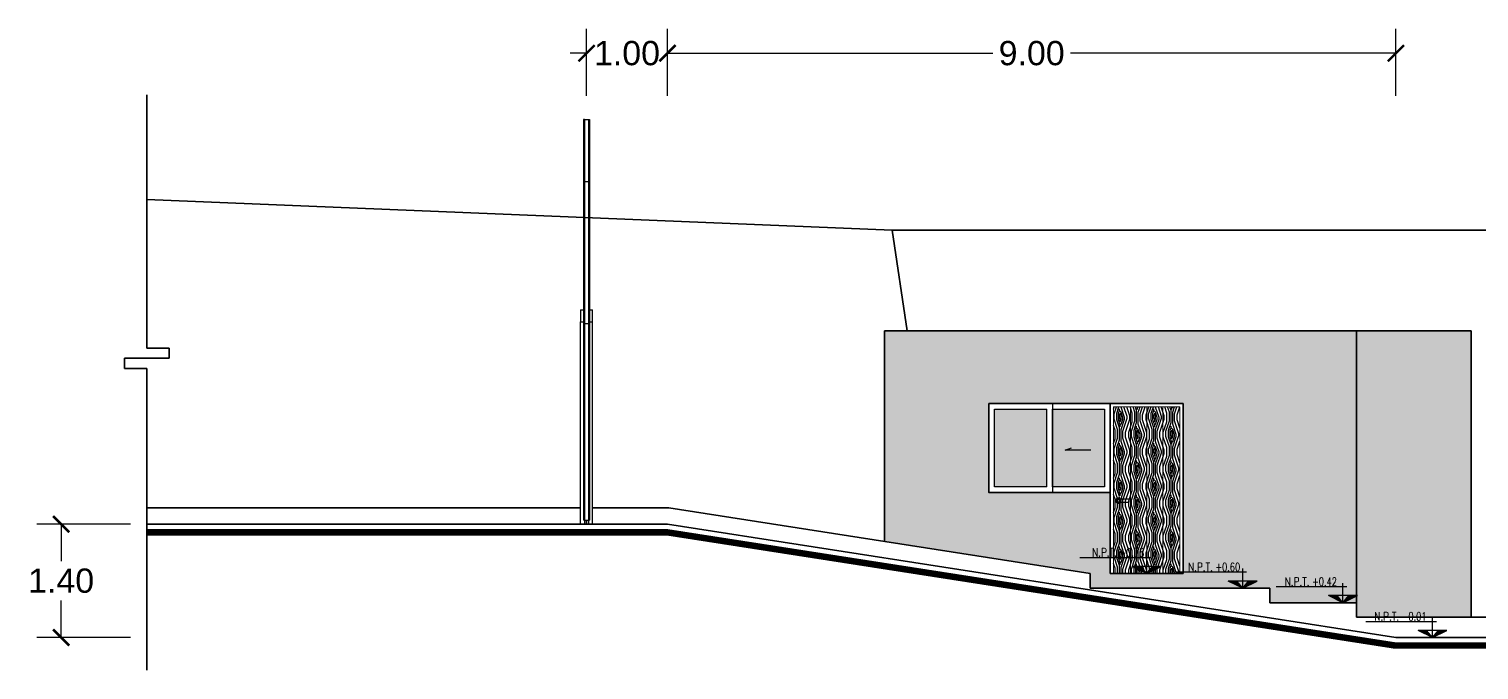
# Model space of a CAD drawing. Header units: millimetres. Extents: x 525387 to 527545, y 2235066 to 2235448.
# Drawn here: x 525751.71 to 525769.62, y 2235246.42 to 2235254.34 of the extents above; entities that cross this region are included whole.
import ezdxf
from ezdxf.enums import TextEntityAlignment as Align

# ---------------------------------------------------------------- set-up
doc = ezdxf.new("R2010")
doc.units = ezdxf.units.MM
for name, color, linetype in [('COTAS', 2, 'Continuous'), ('muebles', 2, 'Continuous'), ('Texto', 7, 'Continuous'), ('ventanas', 3, 'Continuous')]:
    doc.layers.add(name, color=color, linetype=linetype)
doc.layers.add('muro', color=5, linetype='Continuous', lineweight=35)
doc.layers.add('puertas', color=2, linetype='Continuous', lineweight=13)
doc.styles.add('ROMANS', font='romans')
doc.styles.get("Standard").update_dxf_attribs({"font": 'arial.ttf'})
doc.dimstyles.get("Standard").update_dxf_attribs({"dimtxt": 0.4, "dimasz": 0.3, "dimexe": 0.3, "dimexo": 0.2, "dimgap": 0.09, "dimtad": 0, "dimtih": 1, "dimtoh": 1, "dimzin": 0, "dimdsep": 46, "dimtxsty": 'Standard', "dimblk": 'ARCHTICK', "dimcen": 0.09, "dimclrd": 2, "dimclre": 1, "dimadec": 0, "dimazin": 0, "dimtfac": 1, "dimtofl": 0, "dimtmove": 0, "dimatfit": 3, "dimldrblk": 'ARCHTICK', "dimfxl": 1, "dimtolj": 1, "dimtzin": 0, "dimarcsym": 0})

# ---------------------------------------------------------------- blocks, each defined once
blk = doc.blocks.new('_ArchTick')
at = {"color": 0, "linetype": 'ByBlock', "lineweight": 0, "const_width": 0.15}
blk.add_lwpolyline([(-0.5, -0.5), (0.5, 0.5)], dxfattribs=at)
blk = doc.blocks.new('*D119')
at = {"layer": 'COTAS', "color": 1, "lineweight": -2, "transparency": 16777216}
for p, q in [((525759.595, 2235253.517), (525759.595, 2235254.345)), ((525768.595, 2235253.517), (525768.595, 2235254.345))]:
    blk.add_line(p, q, dxfattribs=at)
at = {"layer": 'COTAS', "color": 2, "lineweight": -2, "transparency": 16777216}
for p, q in [((525759.595, 2235254.045), (525763.616, 2235254.045)), ((525768.595, 2235254.045), (525764.574, 2235254.045))]:
    blk.add_line(p, q, dxfattribs=at)
at = {"layer": 'Defpoints', "color": 0, "transparency": 16777216}
for p in [(525759.595, 2235254.045), (525759.595, 2235253.317), (525768.595, 2235253.317)]:
    blk.add_point(p, dxfattribs=at)
at = {"layer": 'COTAS', "color": 2, "lineweight": -2, "transparency": 16777216, "xscale": 0.2, "yscale": 0.2, "zscale": 0.2, "rotation": 180}
blk.add_blockref('_ArchTick', (525759.595, 2235254.045), dxfattribs=at)
at = {"layer": 'COTAS', "color": 2, "lineweight": -2, "transparency": 16777216, "xscale": 0.2, "yscale": 0.2, "zscale": 0.2}
blk.add_blockref('_ArchTick', (525768.595, 2235254.045), dxfattribs=at)
at = {"layer": 'COTAS', "color": 0, "transparency": 16777216, "insert": (525764.095, 2235254.045), "char_height": 0.3, "attachment_point": 5}
blk.add_mtext('\\A1;9.00', dxfattribs=at)
blk = doc.blocks.new('*D120')
at = {"layer": 'COTAS', "color": 1, "lineweight": -2, "transparency": 16777216}
for p, q in [((525752.962, 2235248.226), (525751.804, 2235248.226)), ((525752.962, 2235246.826), (525751.804, 2235246.826))]:
    blk.add_line(p, q, dxfattribs=at)
at = {"layer": 'COTAS', "color": 2, "lineweight": -2, "transparency": 16777216}
for p, q in [((525752.104, 2235248.226), (525752.104, 2235247.769)), ((525752.104, 2235246.826), (525752.104, 2235247.282))]:
    blk.add_line(p, q, dxfattribs=at)
at = {"layer": 'Defpoints', "color": 0, "transparency": 16777216}
for p in [(525753.162, 2235248.226), (525752.104, 2235246.826), (525753.162, 2235246.826)]:
    blk.add_point(p, dxfattribs=at)
at = {"layer": 'COTAS', "color": 2, "lineweight": -2, "transparency": 16777216, "xscale": 0.2, "yscale": 0.2, "zscale": 0.2}
for p, rotation in [((525752.104, 2235248.226), 90), ((525752.104, 2235246.826), 270)]:
    blk.add_blockref('_ArchTick', p, dxfattribs=dict(at, rotation=rotation))
at = {"layer": 'COTAS', "color": 0, "transparency": 16777216, "insert": (525752.104, 2235247.526), "char_height": 0.3, "attachment_point": 5}
blk.add_mtext('\\A1;1.40', dxfattribs=at)
blk = doc.blocks.new('*D375')
at = {"layer": 'COTAS', "color": 1, "lineweight": -2, "transparency": 16777216}
for p, q in [((525758.595, 2235253.517), (525758.595, 2235254.345)), ((525759.595, 2235253.517), (525759.595, 2235254.345))]:
    blk.add_line(p, q, dxfattribs=at)
at = {"layer": 'COTAS', "color": 2, "lineweight": -2, "transparency": 16777216}
for p, q in [((525758.595, 2235254.045), (525758.395, 2235254.045)), ((525759.595, 2235254.045), (525759.795, 2235254.045))]:
    blk.add_line(p, q, dxfattribs=at)
at = {"layer": 'Defpoints', "color": 0, "transparency": 16777216}
for p in [(525758.595, 2235254.045), (525758.595, 2235253.317), (525759.595, 2235253.317)]:
    blk.add_point(p, dxfattribs=at)
at = {"layer": 'COTAS', "color": 2, "lineweight": -2, "transparency": 16777216, "xscale": 0.2, "yscale": 0.2, "zscale": 0.2}
blk.add_blockref('_ArchTick', (525758.595, 2235254.045), dxfattribs=at)
at = {"layer": 'COTAS', "color": 2, "lineweight": -2, "transparency": 16777216, "xscale": 0.2, "yscale": 0.2, "zscale": 0.2, "rotation": 180}
blk.add_blockref('_ArchTick', (525759.595, 2235254.045), dxfattribs=at)
at = {"layer": 'COTAS', "color": 0, "transparency": 16777216, "insert": (525759.095, 2235254.045), "char_height": 0.3, "attachment_point": 5}
blk.add_mtext('\\A1;1.00', dxfattribs=at)

msp = doc.modelspace()

# ---------------------------------------------------------------- hatches: boundary and pattern name
at = {"layer": 'muebles', "ltscale": 0.02}
h = msp.add_hatch(dxfattribs=at)
h.set_pattern_fill('HTWOOD25', color=22, scale=0.602241, angle=-90.77, style=0, pattern_type=2)
h.set_pattern_definition([(45, (525765.18905, 2235247.74595), (0, 0.42585), [0.015056, -0.286064]), (135, (525765.1997, 2235247.90564), (-0.42585, 3e-17), [0.03011, -0.27101]), (90, (525765.1784, 2235247.84176), (-0.212924, 0.212924), [0.021289, -0.063868, 0.021289, -0.042578, 0.149055, -0.12777]), (90, (525765.18905, 2235247.72466), (-0.212924, 0.212924), [0.021292, -0.042584, 0.021292, -0.34068]), (90, (525765.24228, 2235247.82047), (-0.212924, 0.212924), [0.021292, -0.404556]), (90, (525765.27422, 2235247.83112), (-0.212924, 0.212924), [0.021292, -0.404556]), (90, (525765.22099, 2235247.82047), (-0.212924, 0.212924), [0.021292, -0.404556]), (90, (525765.1997, 2235247.82047), (-0.212924, 0.212924), [0.042584, -0.383264]), (90, (525765.09323, 2235248.0334), (-0.212924, 0.212924), [0.042584, -0.383264]), (90, (525765.16776, 2235247.80982), (-0.212924, 0.212924), [0.08517, -0.34068]), (90, (525765.14646, 2235247.80982), (-0.212924, 0.212924), [0.08517, -0.34068]), (90, (525765.22099, 2235248.0121), (-0.212924, 0.212924), [0.08517, -0.34068]), (90, (525765.11453, 2235247.82047), (-0.212924, 0.212924), [0.063877, -0.36197]), (90, (525765.04, 2235247.80982), (-0.212924, 0.212924), [0.063877, -0.36197]), (90, (525765.08259, 2235247.80982), (-0.212924, 0.212924), [0.063877, -0.36197]), (90, (525765.1571, 2235248.0121), (-0.212924, 0.212924), [0.106462, -0.319386]), (90, (525765.12517, 2235248.00146), (-0.212924, 0.212924), [0.106462, -0.319386]), (90, (525765.1997, 2235247.96952), (-0.212924, 0.212924), [0.149047, -0.2768]), (71.565, (525765.18905, 2235247.78853), (0.212924, 0.212924), [0.033666, -0.63966]), (71.565, (525765.16776, 2235247.895), (0.212924, 0.212924), [0.033666, -0.63966]), (71.565, (525765.1784, 2235247.86306), (0.212924, 0.212924), [0.033666, -0.63966]), (71.565, (525765.1997, 2235247.7566), (0.212924, 0.212924), [0.067333, -0.605993]), (71.565, (525765.14646, 2235247.895), (0.212924, 0.212924), [0.101, -0.572327]), (71.565, (525765.11453, 2235247.88435), (0.212924, 0.212924), [0.134665, -0.53866]), (71.565, (525765.08259, 2235247.8737), (0.212924, 0.212924), [0.134665, -0.53866]), (71.565, (525764.98677, 2235247.90564), (0.212924, 0.212924), [0.134665, -0.53866]), (71.565, (525765.00806, 2235247.88435), (0.212924, 0.212924), [0.16833, -0.504994]), (71.565, (525765.04, 2235247.8737), (0.212924, 0.212924), [0.16833, -0.504994]), (108.435, (525765.1997, 2235247.86306), (-0.212924, 0.212924), [0.033666, -0.63966]), (108.435, (525765.18905, 2235247.80982), (-0.212924, 0.212924), [0.033666, -0.63966]), (108.435, (525765.18905, 2235247.74595), (-0.212924, 0.212924), [0.067333, -0.605993]), (108.435, (525765.22099, 2235247.84176), (-0.212924, 0.212924), [0.067333, -0.605993]), (108.435, (525765.1784, 2235247.71401), (-0.212924, 0.212924), [0.101, -0.572327]), (108.435, (525765.15711, 2235247.69272), (-0.212924, 0.212924), [0.134665, -0.53866]), (108.435, (525765.3381, 2235247.895), (-0.212924, 0.212924), [0.134665, -0.53866]), (108.435, (525765.24228, 2235247.84176), (-0.212924, 0.212924), [0.134665, -0.53866]), (108.435, (525765.30616, 2235247.86306), (-0.212924, 0.212924), [0.16833, -0.504994]), (108.435, (525765.27422, 2235247.85241), (-0.212924, 0.212924), [0.16833, -0.504994])])
h.paths.add_polyline_path([(525765.106, 2235249.676), (525765.926, 2235249.676), (525765.926, 2235247.616), (525765.106, 2235247.616)])
at = {"layer": 'muro', "linetype": 'Continuous', "lineweight": -3}
h = msp.add_hatch(dxfattribs=at)
h.set_pattern_fill('GRAVEL', color=41, scale=0.02, angle=47.52)
h.set_pattern_definition([(275.5327875, (-41.22334, 56.297347), (0.627357439933, -6.0848749077168), [0.068344288, -6.76609672791]), (232.489741, (-41.21675, 56.22932), (3.74217211171566, 4.83894904770595), [0.117280944, -11.6108097787]), (180.0304471, (-41.288163, 56.136288), (7.55191396506246, -0.027193092701), [0.082696304, -8.18694455882]), (314.793689, (-41.328296, 55.904405), (-7.15006420507568, 7.2360379948762), [0.106800904, -10.57328748515]), (340.35365418, (-41.253049, 55.828614), (-6.2112252961209, 2.2435454799991), [0.10472674, -10.36796154907]), (44.793689, (-41.154418, 55.793403), (-7.2360379948762, -7.15006420507568), [0.106800904, -10.57328748515]), (85.21424047, (-41.078627, 55.86865), (-0.71333122817366, -8.30122729232891), [0.141238732, -13.98262306285]), (119.77532837, (-41.066844, 56.009397), (-5.84096313304669, 10.17011610938574), [0.133343904, -13.20105132038]), (168.94956562, (-41.133062, 56.125136), (-7.61508915936497, 1.46264455522276), [0.1071626, -10.60910913974]), (222.7563583, (-41.23824, 56.145677), (4.1484163959916, 3.7781542326201), [0.122342656, -5.99478739]), (269.9174378, (-41.328068, 56.06262), (0.00439450178039, -8.26963969519556), [0.158215584, -15.66335450244]), (186.33407483, (-40.98491, 56.271884), (-4.6494234474248, -0.5641822458481), [0.054000908, -5.34611316487]), (218.9892344, (-41.038582, 56.265927), (5.2092111913373, 4.184398494892), [0.102736396, -10.17092779941]), (272.52, (-41.11844, 56.2013), (0.37465666362, -0.343069066526), [0.071841868, -0.64657862169]), (250.71859051, (-41.18741, 56.21623), (0.9660320055696, 2.5594214510715), [0.038688264, -3.83012447378]), (339.32140949, (-41.20018, 56.17971), (-1.467039057425, 0.654550535856), [0.054713124, -2.680950598]), (78.48375653, (-41.149, 56.16039), (0.279893872407, 1.8101081238946), [0.088863932, -2.87325963058]), (209.08505118, (-41.13125, 56.24747), (1.060794796648, 0.406244260766), [0.064257428, -1.54217962337]), (63.909540334, (-41.399165, 55.96241), (2.30672067440093, 4.77577383575602), [0.0900176, -8.91176533451]), (117.86617594, (-41.359576, 56.043256), (2.7489470335214, -5.27238638634466), [0.075519788, -7.47644313564]), (340.71859051, (-41.206186, 56.31608), (-2.5594214510734, 0.9660320055703), [0.07737602, -3.79143671778]), (31.13045967, (-41.13315, 56.29053), (-4.55466065591842, -2.71735943692163), [0.0900176, -8.91176533451]), (26.96395478, (-41.16688, 55.74971), (-2.4646586598633, -1.1871451850388), [0.08680704, -4.25354686262]), (342.2951406, (-41.089507, 55.78907), (-5.8365686334529, 1.90047641053246), [0.072734424, -7.20071867614]), (114.32140949, (-40.8281, 55.97676), (-1.1871451851936, 2.4646586597888), [0.07737602, -3.79143671778]), (64.87402464, (-40.859967, 56.047266), (-2.96127120995616, -6.24281289332642), [0.085156548, -8.43047519604]), (116.96395478, (-40.9962, 55.793175), (1.1871451850216, -2.4646586598716), [0.04340352, -4.29695038262]), (148.829932474, (-40.84868, 55.95428), (-1.8416957209974, 0.997619602484), [0.02590292, -2.5643989929]), (213.483756532, (-40.87085, 55.96768), (1.403863863194, 0.780900924328), [0.10472674, -1.98981091781]), (233.52900596, (-40.958193, 55.909907), (3.0560340014226, 4.0896357028647), [0.0970534, -9.60827297267]), (351.21006753, (-41.11528, 56.12951), (-1.092382393783, 0.311481469357), [0.073264776, -1.75835527194]), (40.67722659, (-41.042873, 56.118319), (6.58148745787151, 5.68302514879875), [0.127911352, -12.66320181301]), (108.4653959, (-40.945866, 56.20169), (1.2503203791624, -3.9001101201699), [0.052301648, -5.17787846362]), (137.52, (-40.96243, 56.2513), (-0.71772573014, -0.03158759709), [0.03048, -0.47752]), (167.77643716, (-40.976294, 55.912706), (3.9948729113644, -0.90285681148575), [0.070573392, -6.98678815464]), (95.5327875, (-41.045268, 55.927648), (-0.6273574399117, 6.08487490771884), [0.136688576, -6.69775243991]), (47.52, (-41.05845, 56.0637), (-0.03158759709, 0.71772573014), [0.13208, -0.37592]), (12.8248465, (-40.96925, 56.16111), (6.05328730985253, 1.3450831737769), [0.080321912, -7.95186334483]), (301.5746041, (-40.89093, 56.17894), (1.155557587977, -1.7469329296997), [0.073965816, -3.62433000775]), (255.16597536, (-40.852202, 56.115924), (-2.7717456285411, -10.5491672738024), [0.12042902, -11.92249288459]), (222.94607874, (-40.883034, 55.999508), (-4.83455452844896, -4.5274675605078), [0.127405892, -12.61316929125])])
h.paths.add_polyline_path([(525768.108, 2235247.076), (525769.527, 2235247.076), (525769.527, 2235250.616), (525768.108, 2235250.616)])
h.paths.add_polyline_path([(525768.108, 2235250.616), (525762.278, 2235250.616), (525762.278, 2235248.011), (525764.818, 2235247.616), (525765.066, 2235247.616), (525765.066, 2235248.616), (525763.566, 2235248.616), (525763.566, 2235249.716), (525765.066, 2235249.716), (525765.966, 2235249.716), (525765.966, 2235247.616), (525764.818, 2235247.616), (525764.818, 2235247.436), (525767.037, 2235247.436), (525767.037, 2235247.256), (525768.108, 2235247.256), (525768.108, 2235247.076)])
at = {"layer": 'ventanas', "lineweight": -3}
h = msp.add_hatch(color=141, dxfattribs=at)
h.dxf.hatch_style = 1
h.set_gradient(color1=(39, 118, 187), name='HEMISPHERICAL')
h.paths.add_polyline_path([(525764.281, 2235249.646), (525763.636, 2235249.646), (525763.636, 2235248.686), (525764.281, 2235248.686)])
h.paths.add_polyline_path([(525764.351, 2235248.686), (525764.996, 2235248.686), (525764.996, 2235249.646), (525764.351, 2235249.646)])

# ---------------------------------------------------------------- linework, layer by layer
at = {"layer": 'muro', "color": 2}
for p, q in [((525753.162, 2235253.531), (525753.162, 2235250.402)), ((525762.37, 2235251.857), (525779.175, 2235251.857)), ((525752.885, 2235250.276), (525753.438, 2235250.276)), ((525752.885, 2235250.276), (525752.885, 2235250.15)), ((525753.438, 2235250.402), (525753.162, 2235250.402)), ((525753.438, 2235250.276), (525753.438, 2235250.402)), ((525752.885, 2235250.15), (525753.162, 2235250.15)), ((525753.162, 2235250.15), (525753.162, 2235246.424))]:
    msp.add_line(p, q, dxfattribs=at)
at = {"layer": 'muro', "color": 3}
for p, q in [((525753.162, 2235252.239), (525762.37, 2235251.857)), ((525762.556, 2235250.616), (525762.37, 2235251.857)), ((525768.108, 2235250.616), (525769.527, 2235250.616)), ((525769.527, 2235250.616), (525769.527, 2235247.076)), ((525765.066, 2235249.716), (525765.966, 2235249.716)), ((525765.966, 2235249.716), (525765.966, 2235247.616)), ((525765.066, 2235248.616), (525765.066, 2235247.616)), ((525753.162, 2235248.426), (525758.52, 2235248.426)), ((525758.67, 2235248.426), (525759.611, 2235248.426)), ((525759.611, 2235248.426), (525764.818, 2235247.616)), ((525764.818, 2235247.616), (525764.818, 2235247.436)), ((525765.966, 2235247.616), (525765.066, 2235247.616)), ((525767.037, 2235247.436), (525764.818, 2235247.436)), ((525767.037, 2235247.436), (525767.037, 2235247.256)), ((525768.108, 2235247.256), (525767.037, 2235247.256)), ((525768.108, 2235247.256), (525768.108, 2235247.076)), ((525771.55, 2235247.076), (525768.108, 2235247.076))]:
    msp.add_line(p, q, dxfattribs=at)
at = {"layer": 'muro'}
for p, q in [((525762.278, 2235250.616), (525762.278, 2235248.011)), ((525762.278, 2235250.616), (525768.108, 2235250.616)), ((525768.108, 2235250.616), (525768.108, 2235247.256)), ((525758.595, 2235248.276), (525758.595, 2235248.226))]:
    msp.add_line(p, q, dxfattribs=at)
at = {"layer": 'muro', "linetype": 'Continuous', "lineweight": -3}
for p, q in [((525764.507, 2235249.141), (525764.587, 2235249.169)), ((525764.827, 2235249.141), (525764.507, 2235249.141))]:
    msp.add_line(p, q, dxfattribs=at)
at = {"layer": 'muro', "color": 3}
msp.add_lwpolyline([(525763.566, 2235249.716), (525765.066, 2235249.716), (525765.066, 2235248.616), (525763.566, 2235248.616)], close=True, dxfattribs=at)
at = {"layer": 'muro', "const_width": 0.08}
msp.add_lwpolyline([(525753.162, 2235248.126), (525759.588, 2235248.126), (525768.588, 2235246.726), (525779.175, 2235246.726)], dxfattribs=at)
at = {"layer": 'muro'}
msp.add_lwpolyline([(525753.162, 2235248.226), (525759.595, 2235248.226), (525768.595, 2235246.826), (525779.175, 2235246.826)], dxfattribs=at)
at = {"layer": 'puertas'}
for p, q in [((525765.316, 2235247.616), (525765.316, 2235249.676)), ((525765.516, 2235247.616), (525765.516, 2235249.676)), ((525765.716, 2235247.616), (525765.716, 2235249.676))]:
    msp.add_line(p, q, dxfattribs=at)
msp.add_lwpolyline([(525765.106, 2235249.676), (525765.926, 2235249.676), (525765.926, 2235247.616), (525765.106, 2235247.616)], close=True, dxfattribs=at)
at = {"layer": 'puertas', "lineweight": -3, "ltscale": 0.02}
msp.add_lwpolyline([(525765.165, 2235248.498), (525765.165, 2235248.498), (525765.298, 2235248.498), (525765.298, 2235248.533), (525765.165, 2235248.533), (525765.165, 2235248.533)], dxfattribs=at)
msp.add_circle((525765.166, 2235248.516), 0.0173, dxfattribs=at)
msp.add_arc((525765.166, 2235248.516), 0.0323, 32.336, 327.664, dxfattribs=at)
at = {"layer": 'Texto'}
for p, q in [((525765.564, 2235247.811), (525764.691, 2235247.811)), ((525765.516, 2235247.616), (525765.516, 2235247.858)), ((525765.694, 2235247.703), (525765.338, 2235247.703)), ((525765.516, 2235247.616), (525765.338, 2235247.703)), ((525765.516, 2235247.616), (525765.444, 2235247.703)), ((525765.516, 2235247.616), (525765.694, 2235247.703)), ((525765.516, 2235247.616), (525765.589, 2235247.703)), ((525766.75, 2235247.631), (525765.877, 2235247.631)), ((525766.702, 2235247.436), (525766.702, 2235247.678)), ((525766.88, 2235247.523), (525766.524, 2235247.523)), ((525766.702, 2235247.436), (525766.524, 2235247.523)), ((525766.702, 2235247.436), (525766.63, 2235247.523)), ((525766.702, 2235247.436), (525766.88, 2235247.523)), ((525766.702, 2235247.436), (525766.775, 2235247.523)), ((525767.988, 2235247.451), (525767.115, 2235247.451)), ((525767.941, 2235247.256), (525767.941, 2235247.498)), ((525768.119, 2235247.343), (525767.763, 2235247.343)), ((525767.941, 2235247.256), (525767.763, 2235247.343)), ((525767.941, 2235247.256), (525767.868, 2235247.343)), ((525767.941, 2235247.256), (525768.119, 2235247.343)), ((525767.941, 2235247.256), (525768.013, 2235247.343)), ((525769.048, 2235246.826), (525769.048, 2235247.068)), ((525769.095, 2235247.021), (525768.222, 2235247.021)), ((525769.226, 2235246.913), (525768.87, 2235246.913)), ((525769.048, 2235246.826), (525768.87, 2235246.913)), ((525769.048, 2235246.826), (525768.975, 2235246.913)), ((525769.048, 2235246.826), (525769.226, 2235246.913)), ((525769.048, 2235246.826), (525769.12, 2235246.913))]:
    msp.add_line(p, q, dxfattribs=at)
for points in [[(525765.444, 2235247.703), (525765.338, 2235247.703), (525765.516, 2235247.616)], [(525765.694, 2235247.703), (525765.589, 2235247.703), (525765.516, 2235247.616)], [(525766.63, 2235247.523), (525766.524, 2235247.523), (525766.702, 2235247.436)], [(525766.88, 2235247.523), (525766.775, 2235247.523), (525766.702, 2235247.436)], [(525767.868, 2235247.343), (525767.763, 2235247.343), (525767.941, 2235247.256)], [(525768.119, 2235247.343), (525768.013, 2235247.343), (525767.941, 2235247.256)], [(525768.975, 2235246.913), (525768.87, 2235246.913), (525769.048, 2235246.826)], [(525769.226, 2235246.913), (525769.12, 2235246.913), (525769.048, 2235246.826)]]:
    msp.add_solid(points, dxfattribs=at)
at = {"layer": 'ventanas', "color": 2}
for p, q in [((525758.558, 2235253.226), (525758.558, 2235250.706)), ((525758.57, 2235253.226), (525758.558, 2235253.226)), ((525758.62, 2235253.226), (525758.632, 2235253.226)), ((525758.632, 2235253.226), (525758.632, 2235250.706)), ((525758.52, 2235248.226), (525758.52, 2235250.726)), ((525758.67, 2235248.226), (525758.67, 2235250.726)), ((525758.57, 2235248.276), (525758.57, 2235248.226)), ((525758.62, 2235248.276), (525758.62, 2235248.226))]:
    msp.add_line(p, q, dxfattribs=at)
at = {"layer": 'ventanas', "color": 3}
for p, q in [((525758.57, 2235253.226), (525758.62, 2235253.226)), ((525758.57, 2235253.226), (525758.57, 2235248.276)), ((525758.62, 2235253.226), (525758.62, 2235248.276)), ((525758.558, 2235252.461), (525758.632, 2235252.461)), ((525758.52, 2235250.876), (525758.558, 2235250.876)), ((525758.52, 2235250.876), (525758.52, 2235250.726)), ((525758.632, 2235250.876), (525758.67, 2235250.876)), ((525758.67, 2235250.726), (525758.67, 2235250.876)), ((525758.52, 2235250.726), (525758.558, 2235250.726)), ((525758.558, 2235250.706), (525758.632, 2235250.706)), ((525758.632, 2235250.726), (525758.67, 2235250.726))]:
    msp.add_line(p, q, dxfattribs=at)
at = {"layer": 'ventanas', "color": 6}
for p, q in [((525758.558, 2235250.706), (525758.558, 2235248.276)), ((525758.632, 2235250.706), (525758.632, 2235248.276)), ((525758.57, 2235248.276), (525758.558, 2235248.276)), ((525758.62, 2235248.276), (525758.632, 2235248.276))]:
    msp.add_line(p, q, dxfattribs=at)
at = {"layer": 'ventanas', "color": 2, "linetype": 'Continuous', "lineweight": -3}
for p, q in [((525764.281, 2235248.686), (525764.281, 2235249.646)), ((525764.351, 2235249.716), (525764.351, 2235248.616))]:
    msp.add_line(p, q, dxfattribs=at)
at = {"layer": 'ventanas'}
msp.add_line((525758.57, 2235248.276), (525758.62, 2235248.276), dxfattribs=at)
at = {"layer": 'ventanas', "color": 2, "linetype": 'Continuous', "lineweight": -3}
for points in [[(525764.281, 2235248.686), (525763.636, 2235248.686), (525763.636, 2235249.646), (525764.281, 2235249.646)], [(525764.351, 2235249.646), (525764.996, 2235249.646), (525764.996, 2235248.686), (525764.351, 2235248.686), (525764.351, 2235249.646)]]:
    msp.add_lwpolyline(points, dxfattribs=at)

# ---------------------------------------------------------------- texts
at = {"layer": 'Texto', "style": 'ROMANS', "width": 0.65856}
for p, p2 in [((525764.841, 2235247.824), (525765.203, 2235247.824)), ((525766.027, 2235247.644), (525766.389, 2235247.644)), ((525767.221, 2235247.464), (525767.583, 2235247.464)), ((525768.328, 2235247.034), (525768.69, 2235247.034))]:
    msp.add_text('N.P.T. ', height=0.105, dxfattribs=at).set_placement(p, p2, align=Align.FIT)
at = {"layer": 'Texto', "style": 'ROMANS', "flags": 8}
for tag, width, p, p2 in [('+0.78', 0.65856, (525765.179, 2235247.824), (525765.486, 2235247.824)), ('+0.60', 0.65856, (525766.365, 2235247.644), (525766.671, 2235247.644)), ('+0.42', 0.65856, (525767.56, 2235247.464), (525767.866, 2235247.464)), ('-0.01', 0.703978, (525768.667, 2235247.034), (525768.973, 2235247.034))]:
    msp.add_attdef(tag, text='%%p0.00', height=0.105, dxfattribs=dict(at, width=width)).set_placement(p, p2, align=Align.FIT)

# ---------------------------------------------------------------- dimensions: what is measured, and where the dimension line sits
at = {"layer": 'COTAS'}
for base, p1, p2, picture, middle in [((525758.595, 2235254.045), (525759.595, 2235253.317), (525758.595, 2235253.317), '*D375', (525759.095, 2235254.045)), ((525759.595, 2235254.045), (525768.595, 2235253.317), (525759.595, 2235253.317), '*D119', (525764.095, 2235254.045))]:
    dim = msp.add_linear_dim(base=base, p1=p1, p2=p2, dimstyle='Standard', override={"dimtxt": 0.3, "dimasz": 0.2}, dxfattribs=at)
    dim.commit()
    dim.dimension.update_dxf_attribs({"geometry": picture, "text_midpoint": middle})
dim = msp.add_linear_dim(base=(525752.104, 2235246.826), p1=(525753.162, 2235248.226), p2=(525753.162, 2235246.826), angle=90, dimstyle='Standard', override={"dimtxt": 0.3, "dimasz": 0.2}, dxfattribs=at)
dim.commit()
dim.dimension.update_dxf_attribs({"geometry": '*D120', "text_midpoint": (525752.104, 2235247.526)})

doc.saveas('drawing.dxf')
